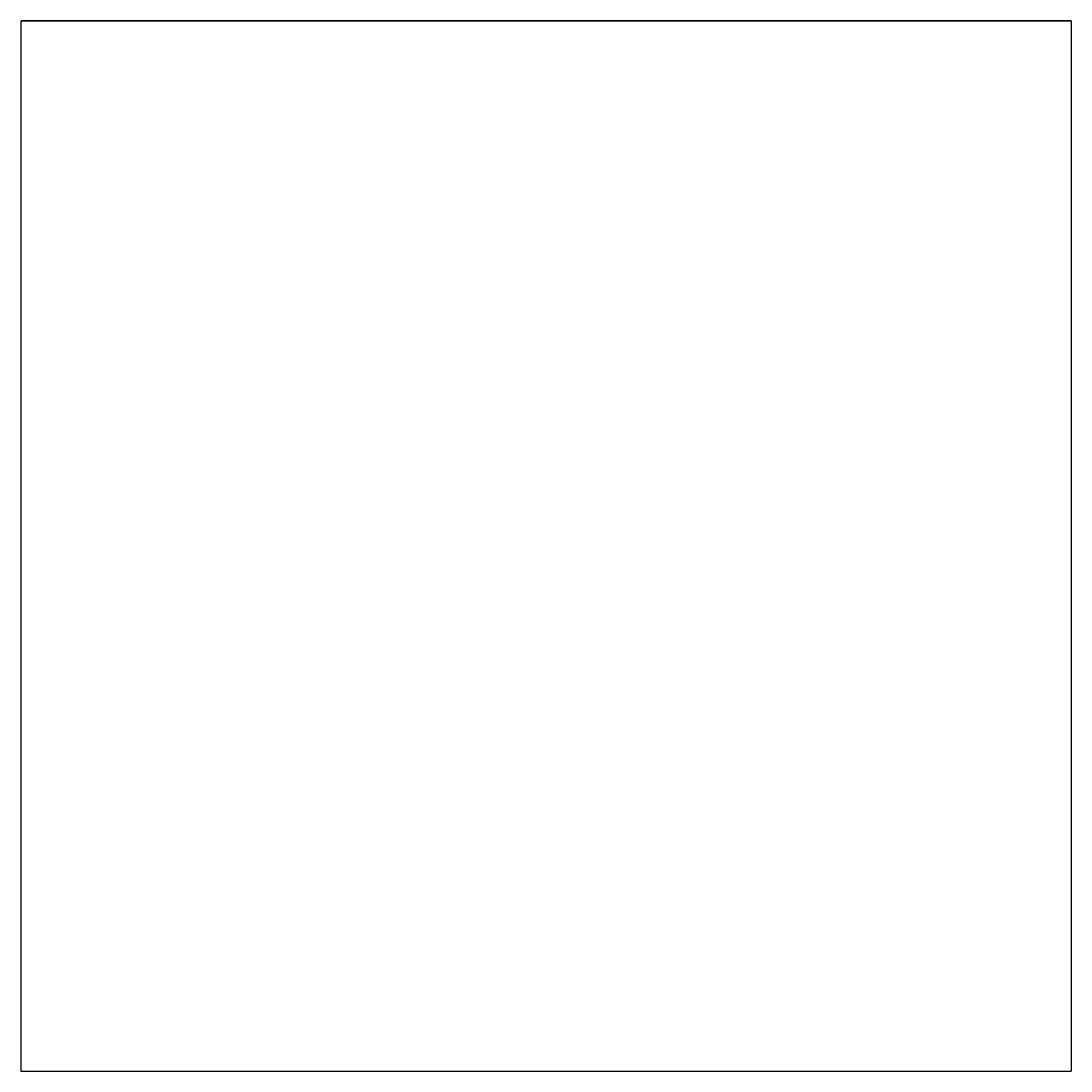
# Model space of a CAD drawing. Header units: centimetres. Extents: x -15 to 15, y 100 to 130.
import ezdxf

# ---------------------------------------------------------------- set-up
doc = ezdxf.new("R2010")
doc.units = ezdxf.units.CM
doc.layers.add('ATS-Sólidos', color=9, linetype='Continuous')

msp = doc.modelspace()

# ---------------------------------------------------------------- wipeouts: each hides what was drawn before it
msp.add_wipeout([(-15, 100), (15, 100), (15, 130), (-15, 130)]).dxf.layer = 'ATS-Sólidos'

# ---------------------------------------------------------------- next in the draw order: linework, layer by layer
for p, q in [((15, 130), (-15, 130)), ((-15, 130), (-15, 100)), ((15, 130), (15, 100)), ((-15, 100), (15, 100))]:
    msp.add_line(p, q)

doc.saveas('drawing.dxf')
